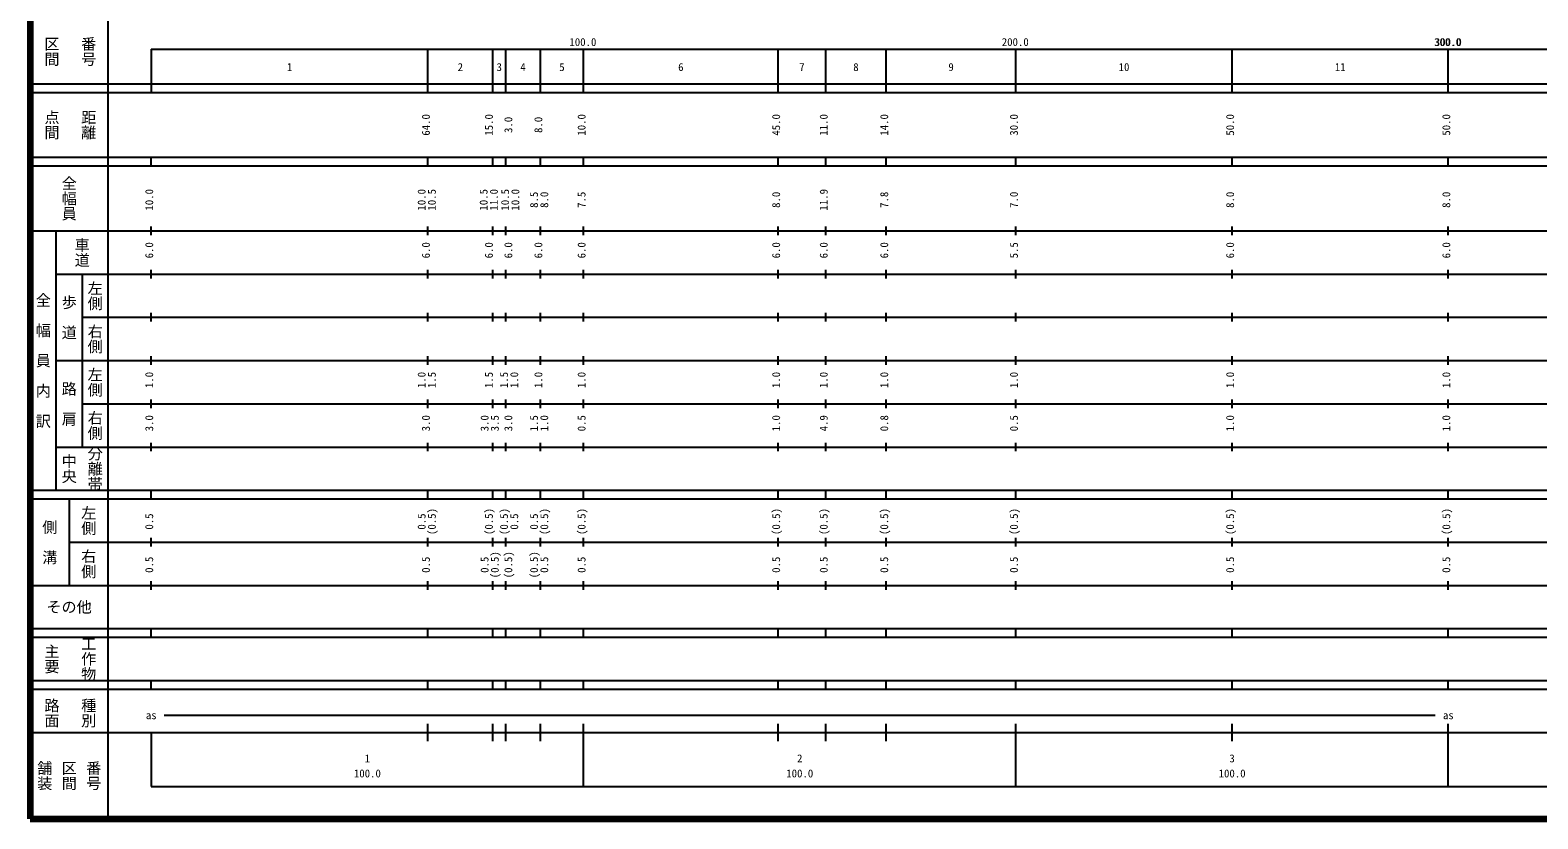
# Model space of a CAD drawing. Units: millimetres on the paper, enlarged 1000 times. Extents: x 40000 to 142554538, y -180414222 to 380000.
# Drawn here: x 40000 to 388715, y 20000 to 202409 of the extents above; entities that cross this region are included whole.
import ezdxf
from ezdxf.enums import TextEntityAlignment as Align

# ---------------------------------------------------------------- set-up
doc = ezdxf.new("R2010")
doc.units = ezdxf.units.MM
doc.header["$LTSCALE"] = 1000
doc.layers.add('M-TTL', color=2, linetype='Continuous', lineweight=140)
doc.layers.add('M-TTL-BAND', color=7, linetype='Continuous', lineweight=25)
doc.styles.add('@ＭＳ ゴシック', font='')
doc.styles.add('ＭＳ ゴシック', font='')
doc.styles.get('@ＭＳ ゴシック').set_extended_font_data('@MS Gothic')
doc.styles.get('ＭＳ ゴシック').set_extended_font_data('MS Gothic')

msp = doc.modelspace()

# ---------------------------------------------------------------- linework, layer by layer
at = {"layer": 'M-TTL'}
for p, q in [((40000, 380000), (40000, 20000)), ((40000, 20000), (680000, 20000))]:
    msp.add_line(p, q, dxfattribs=at)
at = {"layer": 'M-TTL-BAND'}
for p, q in [((58000, 370000), (58000, 20000)), ((68000, 198000), (579000, 198000)), ((68000, 198000), (68000, 188000)), ((132000, 188000), (132000, 198000)), ((147000, 188000), (147000, 198000)), ((150000, 188000), (150000, 198000)), ((158000, 188000), (158000, 198000)), ((168000, 188000), (168000, 198000)), ((213000, 188000), (213000, 198000)), ((224000, 188000), (224000, 198000)), ((238000, 188000), (238000, 198000)), ((268000, 188000), (268000, 198000)), ((318000, 188000), (318000, 198000)), ((368000, 188000), (368000, 198000)), ((40000, 190000), (579000, 190000)), ((40000, 188000), (579000, 188000)), ((40000, 173000), (579000, 173000)), ((40000, 171000), (579000, 171000)), ((68000, 171000), (68000, 173000)), ((132000, 171000), (132000, 173000)), ((147000, 171000), (147000, 173000)), ((150000, 171000), (150000, 173000)), ((158000, 171000), (158000, 173000)), ((168000, 171000), (168000, 173000)), ((213000, 171000), (213000, 173000)), ((224000, 171000), (224000, 173000)), ((238000, 171000), (238000, 173000)), ((268000, 171000), (268000, 173000)), ((318000, 171000), (318000, 173000)), ((368000, 171000), (368000, 173000)), ((68000, 155000), (68000, 157000)), ((132000, 155000), (132000, 157000)), ((147000, 155000), (147000, 157000)), ((150000, 155000), (150000, 157000)), ((158000, 155000), (158000, 157000)), ((168000, 155000), (168000, 157000)), ((213000, 155000), (213000, 157000)), ((224000, 155000), (224000, 157000)), ((238000, 155000), (238000, 157000)), ((268000, 155000), (268000, 157000)), ((318000, 155000), (318000, 157000)), ((368000, 155000), (368000, 157000)), ((40000, 156000), (579000, 156000)), ((46000, 96000), (46000, 156000)), ((68000, 145000), (68000, 147000)), ((132000, 145000), (132000, 147000)), ((147000, 145000), (147000, 147000)), ((150000, 145000), (150000, 147000)), ((158000, 145000), (158000, 147000)), ((168000, 145000), (168000, 147000)), ((213000, 145000), (213000, 147000)), ((224000, 145000), (224000, 147000)), ((238000, 145000), (238000, 147000)), ((268000, 145000), (268000, 147000)), ((318000, 145000), (318000, 147000)), ((368000, 145000), (368000, 147000)), ((46000, 146000), (579000, 146000)), ((52000, 146000), (52000, 106000)), ((52000, 136000), (579000, 136000)), ((68000, 135000), (68000, 137000)), ((132000, 135000), (132000, 137000)), ((147000, 135000), (147000, 137000)), ((150000, 135000), (150000, 137000)), ((158000, 135000), (158000, 137000)), ((168000, 135000), (168000, 137000)), ((213000, 135000), (213000, 137000)), ((224000, 135000), (224000, 137000)), ((238000, 135000), (238000, 137000)), ((268000, 135000), (268000, 137000)), ((318000, 135000), (318000, 137000)), ((368000, 135000), (368000, 137000)), ((46000, 126000), (579000, 126000)), ((68000, 125000), (68000, 127000)), ((132000, 125000), (132000, 127000)), ((147000, 125000), (147000, 127000)), ((150000, 125000), (150000, 127000)), ((158000, 125000), (158000, 127000)), ((168000, 125000), (168000, 127000)), ((213000, 125000), (213000, 127000)), ((224000, 125000), (224000, 127000)), ((238000, 125000), (238000, 127000)), ((268000, 125000), (268000, 127000)), ((318000, 125000), (318000, 127000)), ((368000, 125000), (368000, 127000)), ((52000, 116000), (579000, 116000)), ((68000, 115000), (68000, 117000)), ((132000, 115000), (132000, 117000)), ((147000, 115000), (147000, 117000)), ((150000, 115000), (150000, 117000)), ((158000, 115000), (158000, 117000)), ((168000, 115000), (168000, 117000)), ((213000, 115000), (213000, 117000)), ((224000, 115000), (224000, 117000)), ((238000, 115000), (238000, 117000)), ((268000, 115000), (268000, 117000)), ((318000, 115000), (318000, 117000)), ((368000, 115000), (368000, 117000)), ((46000, 106000), (579000, 106000)), ((68000, 105000), (68000, 107000)), ((132000, 105000), (132000, 107000)), ((147000, 105000), (147000, 107000)), ((150000, 105000), (150000, 107000)), ((158000, 105000), (158000, 107000)), ((168000, 105000), (168000, 107000)), ((213000, 105000), (213000, 107000)), ((224000, 105000), (224000, 107000)), ((238000, 105000), (238000, 107000)), ((268000, 105000), (268000, 107000)), ((318000, 105000), (318000, 107000)), ((368000, 105000), (368000, 107000)), ((40000, 96000), (579000, 96000)), ((68000, 94000), (68000, 96000)), ((132000, 94000), (132000, 96000)), ((147000, 94000), (147000, 96000)), ((150000, 94000), (150000, 96000)), ((158000, 94000), (158000, 96000)), ((168000, 94000), (168000, 96000)), ((213000, 94000), (213000, 96000)), ((224000, 94000), (224000, 96000)), ((238000, 94000), (238000, 96000)), ((268000, 94000), (268000, 96000)), ((318000, 94000), (318000, 96000)), ((368000, 94000), (368000, 96000)), ((40000, 94000), (579000, 94000)), ((49000, 94000), (49000, 74000)), ((49000, 84000), (579000, 84000)), ((68000, 83000), (68000, 85000)), ((132000, 83000), (132000, 85000)), ((147000, 83000), (147000, 85000)), ((150000, 83000), (150000, 85000)), ((158000, 83000), (158000, 85000)), ((168000, 83000), (168000, 85000)), ((213000, 83000), (213000, 85000)), ((224000, 83000), (224000, 85000)), ((238000, 83000), (238000, 85000)), ((268000, 83000), (268000, 85000)), ((318000, 83000), (318000, 85000)), ((368000, 83000), (368000, 85000)), ((40000, 74000), (579000, 74000)), ((68000, 73000), (68000, 75000)), ((132000, 73000), (132000, 75000)), ((147000, 73000), (147000, 75000)), ((150000, 73000), (150000, 75000)), ((158000, 73000), (158000, 75000)), ((168000, 73000), (168000, 75000)), ((213000, 73000), (213000, 75000)), ((224000, 73000), (224000, 75000)), ((238000, 73000), (238000, 75000)), ((268000, 73000), (268000, 75000)), ((318000, 73000), (318000, 75000)), ((368000, 73000), (368000, 75000)), ((40000, 64000), (579000, 64000)), ((68000, 62000), (68000, 64000)), ((132000, 62000), (132000, 64000)), ((147000, 62000), (147000, 64000)), ((150000, 62000), (150000, 64000)), ((158000, 62000), (158000, 64000)), ((168000, 62000), (168000, 64000)), ((213000, 62000), (213000, 64000)), ((224000, 62000), (224000, 64000)), ((238000, 62000), (238000, 64000)), ((268000, 62000), (268000, 64000)), ((318000, 62000), (318000, 64000)), ((368000, 62000), (368000, 64000)), ((40000, 62000), (579000, 62000)), ((40000, 52000), (579000, 52000)), ((40000, 50000), (579000, 50000)), ((68000, 50000), (68000, 52000)), ((132000, 50000), (132000, 52000)), ((147000, 50000), (147000, 52000)), ((150000, 50000), (150000, 52000)), ((158000, 50000), (158000, 52000)), ((168000, 50000), (168000, 52000)), ((213000, 50000), (213000, 52000)), ((224000, 50000), (224000, 52000)), ((238000, 50000), (238000, 52000)), ((268000, 50000), (268000, 52000)), ((318000, 50000), (318000, 52000)), ((368000, 50000), (368000, 52000)), ((71000, 44000), (365000, 44000)), ((132000, 38000), (132000, 42000)), ((147000, 38000), (147000, 42000)), ((150000, 38000), (150000, 42000)), ((158000, 38000), (158000, 42000)), ((168000, 27500), (168000, 42000)), ((213000, 38000), (213000, 42000)), ((224000, 38000), (224000, 42000)), ((238000, 38000), (238000, 42000)), ((268000, 27500), (268000, 42000)), ((318000, 38000), (318000, 42000)), ((368000, 27500), (368000, 42000)), ((40000, 40000), (579000, 40000)), ((68000, 40000), (68000, 27500)), ((68000, 27500), (579000, 27500))]:
    msp.add_line(p, q, dxfattribs=at)

# ---------------------------------------------------------------- texts
at = {"layer": 'M-TTL-BAND', "style": '@ＭＳ ゴシック'}
for s, p in [('区間', (45000, 197500)), ('番号', (53500, 197500)), ('点間', (45000, 180500)), ('距離', (53500, 180500)), ('全幅員', (49000, 163500)), ('車道', (52000, 151000)), ('左側', (55000, 141000)), ('全\u3000幅\u3000員\u3000内\u3000訳', (43000, 126000)), ('歩\u3000道', (49000, 136000)), ('右側', (55000, 131000)), ('左側', (55000, 121000)), ('路\u3000肩', (49000, 116000)), ('右側', (55000, 111000)), ('分離帯', (55000, 101000)), ('中央', (49000, 101000)), ('左側', (53500, 89000)), ('側\u3000溝', (44500, 84000)), ('右側', (53500, 79000)), ('主要', (45000, 57000)), ('工作物', (53500, 57000)), ('路面', (45000, 44500)), ('種別', (53500, 44500)), ('舗装', (43333, 30000)), ('区間', (49000, 30000)), ('番号', (54667, 30000))]:
    msp.add_text(s, height=2566, rotation=270, dxfattribs=at).set_placement(p, align=Align.MIDDLE_CENTER)
at = {"layer": 'M-TTL-BAND', "style": 'ＭＳ ゴシック'}
for s, p in [('100.0', (167844, 198195)), ('200.0', (267844, 198195)), ('300.0', (367844, 198195)), ('300.0', (368000, 198195)), ('1', (100000, 192405)), ('2', (139500, 192405)), ('3', (148500, 192405)), ('4', (154000, 192405)), ('5', (163000, 192405)), ('6', (190500, 192405)), ('7', (218500, 192405)), ('8', (231000, 192405)), ('9', (253000, 192405)), ('10', (293000, 192405)), ('11', (343000, 192405)), ('as', (68000, 42500)), ('as', (368000, 42500)), ('2', (218000, 32523)), ('3', (318000, 32523)), ('100.0', (118000, 29033)), ('1', (118000, 32523)), ('100.0', (218000, 29033)), ('100.0', (318000, 29033))]:
    msp.add_text(s, height=1833, dxfattribs=at).set_placement(p, align=Align.BOTTOM_CENTER)
for s, p in [('64.0', (133000, 180500)), ('15.0', (147563, 180500)), ('3.0', (152058, 180500)), ('8.0', (159000, 180500)), ('10.0', (169000, 180500)), ('45.0', (214000, 180500)), ('11.0', (225000, 180500)), ('14.0', (239000, 180500)), ('30.0', (269000, 180500)), ('50.0', (319000, 180500)), ('50.0', (369000, 180500)), ('10.0', (69000, 163174)), ('10.0', (132000, 163174)), ('10.5', (134370, 163174)), ('10.5', (146345, 163174)), ('11.0', (148715, 163174)), ('10.5', (151307, 163174)), ('10.0', (153677, 163174)), ('8.5', (158000, 163174)), ('8.0', (160370, 163174)), ('7.5', (169000, 163174)), ('8.0', (214000, 163174)), ('11.9', (225000, 163174)), ('7.8', (239000, 163174)), ('7.0', (269000, 163174)), ('8.0', (319000, 163174)), ('8.0', (369000, 163174)), ('6.0', (69000, 151500)), ('6.0', (133000, 151500)), ('6.0', (147563, 151500)), ('6.0', (152058, 151500)), ('6.0', (159000, 151500)), ('6.0', (169000, 151500)), ('6.0', (214000, 151500)), ('6.0', (225000, 151500)), ('6.0', (239000, 151500)), ('5.5', (269000, 151500)), ('6.0', (319000, 151500)), ('6.0', (369000, 151500)), ('1.0', (69000, 121500)), ('1.0', (132000, 121500)), ('1.5', (134370, 121500)), ('1.5', (147563, 121500)), ('1.5', (151058, 121500)), ('1.0', (153428, 121500)), ('1.0', (159000, 121500)), ('1.0', (169000, 121500)), ('1.0', (214000, 121500)), ('1.0', (225000, 121500)), ('1.0', (239000, 121500)), ('1.0', (269000, 121500)), ('1.0', (319000, 121500)), ('1.0', (369000, 121500)), ('3.0', (69000, 111500)), ('3.0', (133000, 111500)), ('3.0', (146563, 111500)), ('3.5', (148933, 111500)), ('3.0', (152058, 111500)), ('1.5', (158000, 111500)), ('1.0', (160370, 111500)), ('0.5', (169000, 111500)), ('1.0', (214000, 111500)), ('4.9', (225000, 111500)), ('0.8', (239000, 111500)), ('0.5', (269000, 111500)), ('1.0', (319000, 111500)), ('1.0', (369000, 111500)), ('(0.5)', (134370, 88764)), ('(0.5)', (147563, 88764)), ('(0.5)', (151058, 88764)), ('(0.5)', (160370, 88764)), ('(0.5)', (169000, 88764)), ('(0.5)', (214000, 88764)), ('(0.5)', (225000, 88764)), ('(0.5)', (239000, 88764)), ('(0.5)', (269000, 88764)), ('(0.5)', (319000, 88764)), ('(0.5)', (369000, 88764)), ('0.5', (69000, 88764)), ('0.5', (132000, 88764)), ('0.5', (153428, 88764)), ('0.5', (158000, 88764)), ('0.5', (69000, 78764)), ('0.5', (133000, 78764)), ('0.5', (146563, 78764)), ('(0.5)', (148933, 78764)), ('(0.5)', (152058, 78764)), ('(0.5)', (158000, 78764)), ('0.5', (160370, 78764)), ('0.5', (169000, 78764)), ('0.5', (214000, 78764)), ('0.5', (225000, 78764)), ('0.5', (239000, 78764)), ('0.5', (269000, 78764)), ('0.5', (319000, 78764)), ('0.5', (369000, 78764))]:
    msp.add_text(s, height=1833, rotation=90, dxfattribs=at).set_placement(p, align=Align.BOTTOM_CENTER)
msp.add_text('その他', height=2566, dxfattribs=at).set_placement((49000, 69000), align=Align.MIDDLE_CENTER)

doc.saveas('drawing.dxf')
